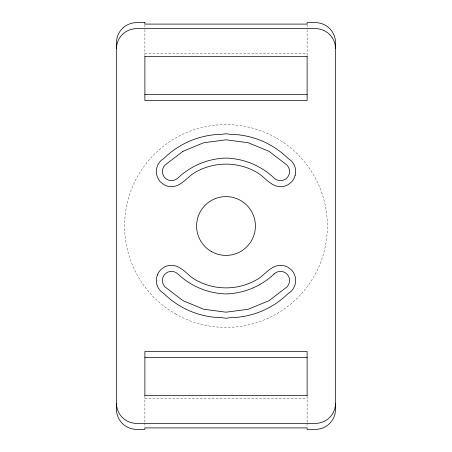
<?xml version="1.0" encoding="UTF-8"?>
<svg xmlns="http://www.w3.org/2000/svg" width="452" height="452" viewBox="0 0 452 452"><rect width="100%" height="100%" fill="white"/><g stroke="black" fill="none" stroke-linecap="round" stroke-linejoin="round"><path stroke-width="0.34" stroke-dasharray="2.26 1.69" d="M144.883 53.551L307.117 53.551M144.883 398.449L307.117 398.449M307.117 24.713L307.117 29.007M307.117 29.651L307.117 55.946M307.117 396.054L307.117 422.349M307.117 422.993L307.117 427.287M144.883 24.713L144.883 29.007M144.883 29.651L144.883 55.946M144.883 396.054L144.883 422.349M144.883 422.993L144.883 427.287M175.303 313.812A101.395 101.395 0 0 0 327.395 226A101.395 101.395 0 0 0 175.303 138.188A101.395 101.395 0 0 0 175.303 313.812"/><path stroke-width="0.68" d="M144.883 56.545L307.117 56.545M144.883 94.496L307.117 94.496M144.883 357.504L307.117 357.504M144.883 395.455L307.117 395.455M307.117 56.432L307.117 100.485L144.883 100.485L144.883 56.432M307.117 395.568L307.117 351.515L144.883 351.515L144.883 395.568M335.508 48.556A20.278 19.973 0 0 0 315.23 28.589L136.77 28.589A20.278 19.973 0 0 0 116.492 48.556M116.492 403.444A20.278 19.973 0 0 0 136.77 423.411L315.23 423.411A20.278 19.973 0 0 0 335.508 403.444M157.601 274.731L156.844 276.562A15.182 15.182 0 0 0 160.771 291.229L164.234 293.885A83.891 83.891 0 0 0 221.672 317.677L226 318.248L230.328 317.677A83.891 83.891 0 0 0 287.766 293.885L291.229 291.229A15.182 15.182 0 0 0 295.156 276.562L294.399 274.731A11.396 11.396 0 0 0 289.653 268.55A11.396 11.396 0 0 0 282.455 265.567C271.816 263.821 265.126 274.952 256.939 279.59A61.879 61.879 0 0 1 195.061 279.59C186.874 274.952 180.184 263.821 169.545 265.567A11.396 11.396 0 0 0 162.347 268.55A11.396 11.396 0 0 0 157.601 274.731M295.156 175.438L294.399 177.269A11.396 11.396 0 0 1 289.653 183.45A11.396 11.396 0 0 1 282.455 186.433C271.816 188.179 265.126 177.048 256.939 172.41A61.879 61.879 0 0 0 195.061 172.41C186.874 177.048 180.184 188.179 169.545 186.433A11.396 11.396 0 0 1 162.347 183.45A11.396 11.396 0 0 1 157.601 177.269L156.844 175.438A15.182 15.182 0 0 1 160.771 160.771L164.234 158.115A83.891 83.891 0 0 1 221.672 134.323L226 133.752L230.328 134.323A83.891 83.891 0 0 1 287.766 158.115L291.229 160.771A15.182 15.182 0 0 1 295.156 175.438M182.907 151.358L166.946 163.607A9.125 9.125 0 0 0 164.268 177.065A9.125 9.125 0 0 0 177.964 177.964C191.004 165.652 208.078 158.584 226 158.064C243.922 158.584 260.996 165.652 274.036 177.964A9.125 9.125 0 0 0 287.732 177.065A9.125 9.125 0 0 0 285.054 163.607L269.093 151.358L248.306 142.747L226 139.815L203.694 142.747L182.907 151.358M274.036 274.036C260.996 286.348 243.922 293.416 226 293.936C208.078 293.416 191.004 286.348 177.964 274.036A9.125 9.125 0 0 0 164.268 274.935A9.125 9.125 0 0 0 166.946 288.393L182.907 300.642L203.694 309.253L226 312.185L248.306 309.253L269.093 300.642L285.054 288.393A9.125 9.125 0 0 0 287.732 274.935A9.125 9.125 0 0 0 274.036 274.036M144.883 22.6L136.77 22.6A20.278 19.973 0 0 0 116.492 42.573L116.492 409.427A20.278 19.973 0 0 0 136.77 429.4L144.883 429.4L144.883 427.903L307.117 427.903L307.117 429.4L315.23 429.4A20.278 19.973 0 0 0 335.508 409.427L335.508 42.573A20.278 19.973 0 0 0 315.23 22.6L307.117 22.6L307.117 24.097L144.883 24.097L144.883 22.6M211.299 251.465A29.403 29.403 0 0 0 255.403 226A29.403 29.403 0 0 0 211.299 200.535A29.403 29.403 0 0 0 211.299 251.465"/></g></svg>
